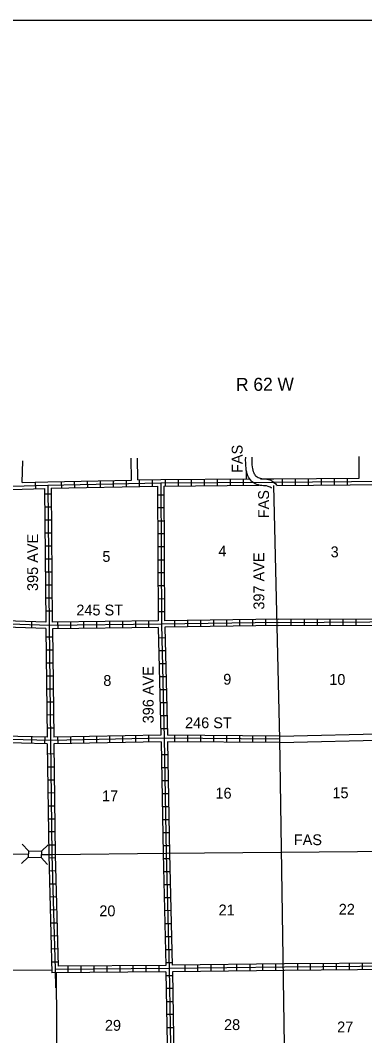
# Model space of a CAD drawing. Extents: x 1640401 to 2170926, y 15777135 to 16153493.
# Drawn here: x 1822096 to 1837999, y 15905055 to 15951932 of the extents above; entities that cross this region are included whole.
import ezdxf

# ---------------------------------------------------------------- set-up
doc = ezdxf.new("R2010")
doc.units = 0
for name, color, linetype in [('L11', 7, 'Continuous'), ('L13', 7, 'Continuous'), ('L14', 7, 'Continuous'), ('L18', 7, 'Continuous'), ('L21', 7, 'Continuous'), ('L23', 7, 'Continuous'), ('L30', 7, 'Continuous'), ('L4', 7, 'Continuous'), ('L50', 7, 'Continuous'), ('L51', 7, 'Continuous'), ('L8', 7, 'Continuous')]:
    doc.layers.add(name, color=color, linetype=linetype)

msp = doc.modelspace()

# ---------------------------------------------------------------- linework, layer by layer
at = {"layer": 'L11'}
for points in [[(1834073, 15918889), (1839203, 15919011)], [(1834080, 15918590), (1839208, 15918711)]]:
    msp.add_lwpolyline(points, dxfattribs=at)
at = {"layer": 'L13'}
for points in [[(1823538, 15908076), (1818643, 15908060)], [(1823750, 15907964), (1823781, 15902991)]]:
    msp.add_lwpolyline(points, dxfattribs=at)
at = {"layer": 'L18'}
for p, q in [((1822471, 15913594), (1822176, 15913900)), ((1822471, 15913594), (1822461, 15913293)), ((1822471, 15913594), (1823068, 15913578)), ((1823068, 15913578), (1823063, 15913277)), ((1823068, 15913578), (1823379, 15913868)), ((1822461, 15913293), (1822154, 15913002)), ((1822461, 15913293), (1823063, 15913277)), ((1823063, 15913277), (1823353, 15912965))]:
    msp.add_line(p, q, dxfattribs=at)
at = {"layer": 'L23'}
msp.add_line((1800797, 15951932), (2039188, 15951932), dxfattribs=at)
at = {"layer": 'L4'}
for points in [[(1834076, 15918742), (1833802, 15930453)], [(1834319, 15902601), (1834076, 15918742)], [(1822455, 15913419), (1818311, 15913493)], [(1839435, 15913557), (1828839, 15913467), (1823559, 15913398), (1823063, 15913409)]]:
    msp.add_lwpolyline(points, dxfattribs=at)
at = {"layer": 'L50'}
for points in [[(1827228, 15930701), (1827213, 15931710)], [(1827529, 15930717), (1827514, 15931710)], [(1837751, 15930791), (1837746, 15931799)], [(1822186, 15930590), (1822213, 15931593)]]:
    msp.add_lwpolyline(points, dxfattribs=at)
for points in [[(1833717, 15930326), (1833543, 15930416), (1833242, 15930453), (1832946, 15930532), (1832767, 15930659), (1832609, 15930902), (1832519, 15931261), (1832503, 15931757)], [(1833802, 15930601), (1833628, 15930701), (1833311, 15930749), (1833078, 15930817), (1832989, 15930875), (1832894, 15931018), (1832820, 15931308), (1832804, 15931757)]]:
    msp.add_spline(points, degree=3, dxfattribs=at)
at = {"layer": 'L51'}
for points in [[(1832529, 15931102), (1832529, 15930759)], [(1833802, 15930601), (1833876, 15930543), (1833934, 15930474)]]:
    msp.add_lwpolyline(points, dxfattribs=at)
at = {"layer": 'L8'}
for p, q in [((1834187, 15930770), (1834187, 15930469)), ((1834784, 15930775), (1834784, 15930474)), ((1835386, 15930775), (1835386, 15930474)), ((1835988, 15930786), (1835988, 15930485)), ((1836584, 15930786), (1836584, 15930485)), ((1837186, 15930791), (1837186, 15930490)), ((1822788, 15930611), (1822793, 15930310)), ((1823987, 15930643), (1823997, 15930342)), ((1824588, 15930648), (1824594, 15930353)), ((1825185, 15930669), (1825196, 15930368)), ((1825787, 15930675), (1825787, 15930374)), ((1826389, 15930690), (1826389, 15930390)), ((1826986, 15930701), (1826986, 15930400)), ((1827587, 15930717), (1827587, 15930416)), ((1828184, 15930727), (1828184, 15930426)), ((1828786, 15930733), (1828786, 15930432)), ((1829388, 15930743), (1829388, 15930442)), ((1829984, 15930743), (1829984, 15930442)), ((1830586, 15930749), (1830586, 15930453)), ((1831188, 15930749), (1831188, 15930453)), ((1831785, 15930749), (1831785, 15930453)), ((1832387, 15930759), (1832387, 15930458)), ((1823522, 15930057), (1823221, 15930052)), ((1828728, 15930015), (1828427, 15930015)), ((1823527, 15929460), (1823226, 15929450)), ((1828738, 15929418), (1828437, 15929418)), ((1823538, 15928858), (1823237, 15928848)), ((1828738, 15928816), (1828437, 15928816)), ((1823538, 15928256), (1823237, 15928251)), ((1828744, 15928219), (1828443, 15928219)), ((1823543, 15927660), (1823247, 15927649)), ((1828744, 15927618), (1828443, 15927618)), ((1823554, 15927058), (1823253, 15927053)), ((1828754, 15927016), (1828453, 15927016)), ((1823554, 15926461), (1823253, 15926451)), ((1828754, 15926424), (1828453, 15926419)), ((1823559, 15925859), (1823263, 15925849)), ((1828760, 15925828), (1828464, 15925817)), ((1823569, 15925257), (1823268, 15925252)), ((1828760, 15925226), (1828464, 15925215)), ((1823569, 15924661), (1823268, 15924650)), ((1828036, 15923900), (1828026, 15924201)), ((1828770, 15924624), (1828469, 15924618)), ((1829235, 15923916), (1829229, 15924217)), ((1829837, 15923927), (1829826, 15924228)), ((1830439, 15923932), (1830428, 15924233)), ((1831035, 15923943), (1831030, 15924244)), ((1831637, 15923948), (1831626, 15924249)), ((1832234, 15923958), (1832228, 15924259)), ((1832836, 15923969), (1832830, 15924265)), ((1833437, 15923974), (1833427, 15924275)), ((1834610, 15923990), (1834610, 15924291)), ((1835212, 15923990), (1835212, 15924291)), ((1835813, 15924001), (1835813, 15924302)), ((1836410, 15924001), (1836410, 15924302)), ((1837012, 15924011), (1837012, 15924307)), ((1837609, 15924011), (1837609, 15924307)), ((1822630, 15923869), (1822635, 15924170)), ((1823839, 15923853), (1823828, 15924148)), ((1824435, 15923858), (1824430, 15924159)), ((1825037, 15923858), (1825027, 15924159)), ((1825634, 15923869), (1825629, 15924170)), ((1826236, 15923874), (1826230, 15924175)), ((1826838, 15923884), (1826827, 15924185)), ((1827434, 15923890), (1827429, 15924191)), ((1823585, 15923457), (1823284, 15923452)), ((1828786, 15923425), (1828485, 15923415)), ((1823596, 15922860), (1823295, 15922850)), ((1828802, 15922823), (1828501, 15922818)), ((1823601, 15922258), (1823305, 15922248)), ((1828812, 15922227), (1828511, 15922216)), ((1823612, 15921656), (1823311, 15921651)), ((1828828, 15921625), (1828527, 15921619)), ((1823612, 15921060), (1823311, 15921049)), ((1828844, 15921023), (1828543, 15921017)), ((1823622, 15920458), (1823321, 15920452)), ((1828855, 15920426), (1828554, 15920416)), ((1823628, 15919861), (1823327, 15919851)), ((1828870, 15919824), (1828569, 15919819)), ((1823638, 15919259), (1823337, 15919249)), ((1828886, 15919227), (1828585, 15919217)), ((1822630, 15918557), (1822635, 15918858)), ((1823226, 15918541), (1823237, 15918842)), ((1823839, 15918541), (1823828, 15918842)), ((1824435, 15918552), (1824430, 15918853)), ((1825037, 15918567), (1825027, 15918868)), ((1825634, 15918573), (1825629, 15918874)), ((1826236, 15918583), (1826230, 15918884)), ((1826838, 15918599), (1826827, 15918900)), ((1827434, 15918610), (1827429, 15918911)), ((1828036, 15918615), (1828026, 15918916)), ((1829235, 15918636), (1829235, 15918932)), ((1829837, 15918626), (1829837, 15918927)), ((1830439, 15918615), (1830439, 15918916)), ((1831035, 15918615), (1831035, 15918916)), ((1831637, 15918610), (1831637, 15918911)), ((1832234, 15918610), (1832234, 15918911)), ((1832836, 15918599), (1832836, 15918900)), ((1833437, 15918599), (1833437, 15918900)), ((1823654, 15918061), (1823353, 15918050)), ((1828913, 15918024), (1828612, 15918018)), ((1823659, 15917459), (1823364, 15917448)), ((1828918, 15917427), (1828617, 15917416)), ((1823670, 15916857), (1823369, 15916851)), ((1828928, 15916825), (1828628, 15916815)), ((1823680, 15916260), (1823379, 15916250)), ((1828934, 15916223), (1828638, 15916218)), ((1823686, 15915658), (1823385, 15915658)), ((1828955, 15915626), (1828654, 15915616)), ((1823686, 15915056), (1823385, 15915056)), ((1828960, 15915025), (1828659, 15915019)), ((1823696, 15914460), (1823395, 15914460)), ((1828971, 15914423), (1828670, 15914417)), ((1823701, 15913858), (1823400, 15913858)), ((1828976, 15913826), (1828680, 15913815)), ((1823712, 15913261), (1823411, 15913250)), ((1828997, 15913224), (1828696, 15913219)), ((1823728, 15912659), (1823427, 15912649)), ((1829013, 15912627), (1828712, 15912617)), ((1823744, 15912057), (1823443, 15912052)), ((1829018, 15912026), (1828717, 15912015)), ((1823760, 15911461), (1823464, 15911450)), ((1829034, 15911424), (1828738, 15911418)), ((1823781, 15910859), (1823480, 15910848)), ((1829055, 15910827), (1828754, 15910816)), ((1823796, 15910257), (1823496, 15910251)), ((1829071, 15910225), (1828770, 15910214)), ((1823812, 15909660), (1823511, 15909649)), ((1829087, 15909623), (1828786, 15909618)), ((1823828, 15909058), (1823527, 15909048)), ((1829092, 15909026), (1828797, 15909016)), ((1823844, 15908456), (1823543, 15908451)), ((1824303, 15907976), (1824303, 15908277)), ((1824905, 15907976), (1824905, 15908277)), ((1825502, 15907981), (1825502, 15908282)), ((1826104, 15907981), (1826104, 15908282)), ((1826700, 15907992), (1826700, 15908292)), ((1827302, 15907992), (1827302, 15908292)), ((1827904, 15908002), (1827904, 15908298)), ((1828501, 15908007), (1828501, 15908308)), ((1829113, 15908424), (1828812, 15908419)), ((1829705, 15908018), (1829705, 15908319)), ((1830301, 15908023), (1830301, 15908324)), ((1830903, 15908034), (1830903, 15908335)), ((1831505, 15908034), (1831505, 15908335)), ((1832102, 15908044), (1832102, 15908340)), ((1832704, 15908050), (1832704, 15908351)), ((1833300, 15908060), (1833300, 15908361)), ((1833902, 15908060), (1833902, 15908361)), ((1834905, 15908076), (1834905, 15908377)), ((1835502, 15908076), (1835502, 15908377)), ((1836104, 15908081), (1836104, 15908382)), ((1836700, 15908092), (1836700, 15908393)), ((1837302, 15908092), (1837302, 15908393)), ((1837904, 15908102), (1837904, 15908398)), ((1829129, 15907823), (1828828, 15907823)), ((1829134, 15907226), (1828839, 15907226)), ((1829145, 15906624), (1828844, 15906624)), ((1829156, 15906027), (1828855, 15906027)), ((1829171, 15905425), (1828870, 15905425))]:
    msp.add_line(p, q, dxfattribs=at)
for points in [[(1833195, 15930770), (1833802, 15930770), (1837751, 15930791)], [(1818411, 15930331), (1823369, 15930474), (1828580, 15930585), (1833802, 15930617), (1839171, 15930648), (1844425, 15930669), (1849868, 15930690), (1854583, 15930706)], [(1818564, 15930184), (1823221, 15930316)], [(1822186, 15930590), (1823369, 15930627), (1827228, 15930701)], [(1823221, 15930316), (1823268, 15924148)], [(1823369, 15930474), (1823427, 15923990), (1823496, 15918684), (1823559, 15913398), (1823701, 15908118), (1823717, 15907258)], [(1823522, 15930331), (1828427, 15930426)], [(1823522, 15930331), (1823569, 15924143)], [(1827529, 15930717), (1828580, 15930733), (1832672, 15930759)], [(1828427, 15930426), (1828464, 15924201)], [(1828580, 15930585), (1828617, 15924059), (1828744, 15918784), (1828839, 15913467), (1828971, 15908160), (1829060, 15902865), (1829119, 15897627)], [(1828728, 15930432), (1833110, 15930469)], [(1828728, 15930432), (1828760, 15924207)], [(1833944, 15930458), (1839018, 15930500)], [(1823268, 15924148), (1818585, 15924302)], [(1828464, 15924201), (1823569, 15924143)], [(1834013, 15924286), (1828760, 15924207)], [(1834013, 15924133), (1844546, 15924207), (1849800, 15924407)], [(1834013, 15924286), (1839113, 15924307)], [(1834013, 15924133), (1828617, 15924059), (1823427, 15923990), (1818437, 15924159)], [(1823279, 15923853), (1818585, 15924001)], [(1823279, 15923853), (1823337, 15918831)], [(1828469, 15923900), (1823580, 15923842)], [(1823580, 15923842), (1823638, 15918831)], [(1828469, 15923900), (1828585, 15918927)], [(1834013, 15923985), (1828770, 15923911)], [(1828770, 15923911), (1828886, 15918927)], [(1834013, 15923985), (1839119, 15924011)], [(1834076, 15918742), (1828744, 15918784), (1823496, 15918684), (1818437, 15918810)], [(1823337, 15918831), (1818585, 15918948)], [(1823342, 15918536), (1818585, 15918652)], [(1828585, 15918927), (1823638, 15918831)], [(1828596, 15918626), (1823643, 15918536)], [(1828596, 15918626), (1828686, 15913467), (1828812, 15908298)], [(1834076, 15918890), (1828886, 15918927)], [(1834076, 15918594), (1828897, 15918626)], [(1828897, 15918626), (1828987, 15913467), (1829113, 15908308)], [(1823342, 15918536), (1823411, 15913398), (1823558, 15907963)], [(1823643, 15918536), (1823712, 15913398), (1823844, 15908266)], [(1828812, 15908298), (1823844, 15908266)], [(1834303, 15908366), (1829113, 15908308)], [(1865808, 15908319), (1860491, 15908467), (1855111, 15908377), (1850169, 15908498), (1844842, 15908298), (1839520, 15908266), (1834303, 15908219)], [(1839361, 15908409), (1834303, 15908366)], [(1828818, 15908002), (1823558, 15907963)], [(1834303, 15908219), (1828971, 15908160), (1823701, 15908118)], [(1828818, 15908002), (1828902, 15903007)], [(1834303, 15908065), (1829119, 15908007)], [(1829119, 15908007), (1829203, 15903018)], [(1839367, 15908108), (1834303, 15908065)]]:
    msp.add_lwpolyline(points, dxfattribs=at)

# ---------------------------------------------------------------- texts
at = {"layer": 'L14'}
for s, p in [('4', (1831246, 15927185)), ('3', (1836426, 15927142)), ('5', (1825887, 15926931)), ('8', (1825930, 15921202)), ('9', (1831468, 15921260)), ('10', (1836363, 15921250)), ('17', (1825871, 15915875)), ('16', (1831109, 15916001)), ('15', (1836510, 15916017)), ('21', (1831252, 15910610)), ('22', (1836801, 15910642)), ('20', (1825745, 15910568)), ('29', (1826003, 15905283)), ('28', (1831505, 15905315)), ('27', (1836727, 15905209))]:
    msp.add_text(s, height=500, rotation=360, dxfattribs=at).set_placement(p)
at = {"layer": 'L21'}
for rotation, p in [(90, (1833580, 15928943)), (360, (1834726, 15913852))]:
    msp.add_text('FAS', height=500, rotation=rotation, dxfattribs=at).set_placement(p)
at = {"layer": 'L30'}
for s, rotation, p in [('395 AVE', 90, (1822916, 15925585)), ('397 AVE', 90, (1833364, 15924725)), ('245 ST', 360, (1824685, 15924456)), ('396 AVE', 90, (1828253, 15919475)), ('246 ST', 360, (1829705, 15919251))]:
    msp.add_text(s, height=500, rotation=rotation, dxfattribs=at).set_placement(p)
at = {"layer": 'L51'}
for s, height, rotation, p in [('R 62 W', 600, 0.4486, (1832059, 15934819)), ('FAS', 500, 90, (1832360, 15931034))]:
    msp.add_text(s, height=height, rotation=rotation, dxfattribs=at).set_placement(p)

doc.saveas('drawing.dxf')
